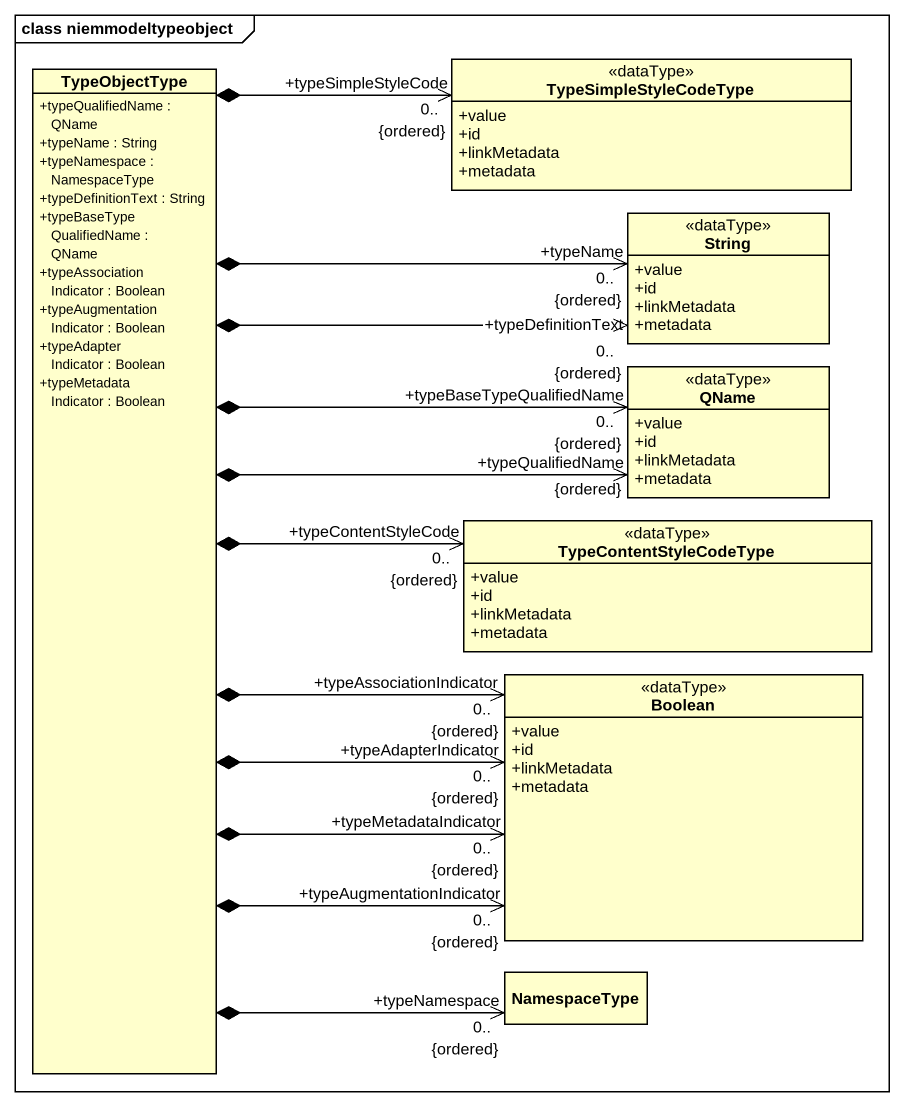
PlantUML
@startuml
mainframe class niemmodeltypeobject
hide circle
hide empty members
skinparam classAttributeIconSize 0
class TypeObjectType {
  +typeQualifiedName : QName
  +typeName : String
  +typeNamespace : NamespaceType
  +typeDefinitionText : String
  +typeBaseTypeQualifiedName : QName
  +typeAssociationIndicator : Boolean
  +typeAugmentationIndicator : Boolean
  +typeAdapterIndicator : Boolean
  +typeMetadataIndicator : Boolean
}
class TypeSimpleStyleCodeType <<dataType>> {
  +value
  +id
  +linkMetadata
  +metadata
}
class String <<dataType>> {
  +value
  +id
  +linkMetadata
  +metadata
}
class QName <<dataType>> {
  +value
  +id
  +linkMetadata
  +metadata
}
class TypeContentStyleCodeType <<dataType>> {
  +value
  +id
  +linkMetadata
  +metadata
}
class Boolean <<dataType>> {
  +value
  +id
  +linkMetadata
  +metadata
}
class NamespaceType
TypeObjectType *-up-> "+typeSimpleStyleCode\n0..\n{ordered}" TypeSimpleStyleCodeType
TypeObjectType *-right-> "+typeName\n0..\n{ordered}" String
TypeObjectType *--> "+typeNamespace\n0..\n{ordered}" NamespaceType
String "+typeDefinitionText\n0..\n{ordered}" <-left-* TypeObjectType
QName "+typeBaseTypeQualifiedName\n0..\n{ordered}" <-left-* TypeObjectType
QName "+typeQualifiedName\n{ordered}" <-left-* TypeObjectType
TypeContentStyleCodeType "+typeContentStyleCode\n0..\n{ordered}" <-left-* TypeObjectType
Boolean "+typeAssociationIndicator\n0..\n{ordered}" <-left-* TypeObjectType
Boolean "+typeMetadataIndicator\n0..\n{ordered}" <-left-* TypeObjectType
Boolean "+typeAugmentationIndicator\n0..\n{ordered}" <-left-* TypeObjectType
Boolean "+typeAdapterIndicator\n0..\n{ordered}" <-left-* TypeObjectType
@enduml
